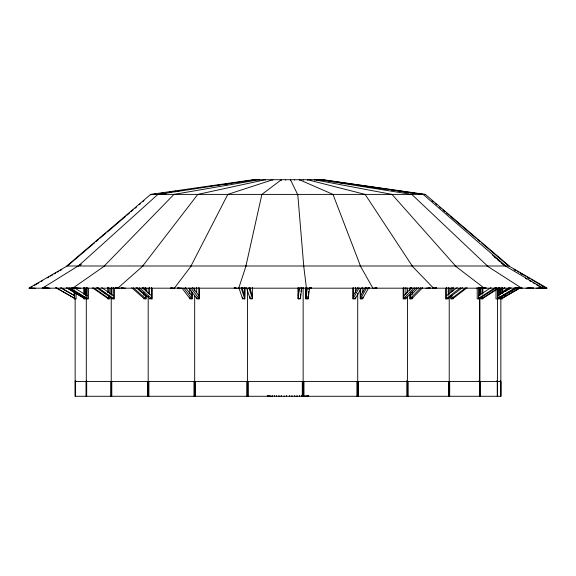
<?xml version="1.0" encoding="UTF-8"?>
<svg xmlns="http://www.w3.org/2000/svg" width="576" height="576" viewBox="0 0 576 576"><rect width="100%" height="100%" fill="white"/><g stroke="black" fill="none" stroke-linecap="round" stroke-linejoin="round"><path stroke-width="0.86" d="M75.139 298.814L75.139 396.281L500.861 396.281L500.861 298.814M75.305 396.281L75.305 381.528M86.141 396.281L86.141 381.528M86.306 396.281L86.306 297.914M86.688 396.281L86.688 381.528M110.851 396.281L110.851 381.528M111.226 396.281L111.226 297.914M147.629 396.281L147.629 381.528M193.975 396.281L193.975 381.528M194.681 295.214L194.681 396.281M246.73 396.281L246.73 381.528M299.534 395.863L299.534 396.281L299.578 395.863M302.299 396.281L302.299 381.528M308.542 395.863L308.542 396.281L308.614 395.863M356.897 396.281L356.897 381.528M406.793 396.281L406.793 381.528M448.596 396.281L448.596 381.528M479.455 396.281L479.455 381.528M497.261 396.281L497.261 381.528M297.756 194.789L290.47 179.719L290.47 180.144M291.917 395.863L291.902 396.281L291.902 395.863M298.152 295.711L299.088 288.094M299.441 287.935L298.152 298.39L300.47 298.39L301.752 287.935M300.47 295.711L300.679 294.019M300.989 291.485L301.198 289.793M305.971 295.711L306.907 288.094M307.26 287.935L305.971 298.39L308.246 298.39L309.535 287.935M308.455 294.019L308.765 291.485M308.974 289.793L309.182 288.094M332.921 194.789L332.978 194.393L299.369 179.719L299.369 180.144M306.59 395.863L306.518 396.281L306.518 395.863M307.534 395.863L307.462 396.281L307.462 395.863M245.938 265.997L261.893 194.393L281.405 179.719L281.405 180.144M365.018 194.789L365.119 194.393L307.49 179.719L307.49 180.144M235.145 287.431L234.9 288.187L234.101 287.95L237.118 288.187M242.41 297.079L242.41 298.858L244.894 298.858L245.117 287.431M238.723 288.187L246.161 265.543M425.088 194.789L425.318 194.393L322.704 179.719L253.296 179.719L150.682 194.393L66.744 265.997L509.256 265.997L425.318 194.393L150.682 194.393L151.027 194.789M191.002 265.997L227.801 194.393L272.786 179.719L272.786 180.144M353.21 295.711L357.948 287.338M359.172 287.856L353.21 298.39L355.478 298.39L361.447 287.856M360.698 295.711L365.436 287.338M366.66 287.856L360.698 298.39L362.772 298.39L368.734 287.856M174.37 288.187L191.513 265.543M142.675 265.997L197.806 194.393L265.205 179.719L265.205 180.144M403.819 295.711L411.826 287.46M414.324 287.561L403.819 298.39L405.893 298.39L416.398 287.561M410.465 295.711L418.471 287.46M420.97 287.561L410.465 298.39L412.2 298.39L422.705 287.561M104.256 265.997L173.959 194.393L259.178 179.719L259.178 180.144M78.358 265.997L157.889 194.393L255.118 179.719L255.118 180.144M80.957 264.204L42.401 288.187M79.841 265.543L81.173 264.348M117.756 288.187L143.446 265.543M68.069 265.414L94.428 242.928M95.789 241.769L98.51 239.45M99.864 238.291L105.984 233.071M107.323 232.078L125.539 216.389M126.914 215.222L129.65 212.882M131.018 211.716L133.07 209.966M135.122 208.217L136.49 207.05M139.226 204.718L140.594 203.544M142.646 201.794L144.014 200.628M303.271 288.187L303.574 287.95L300.938 288.187L300.845 287.431M308.779 288.187L311.371 287.95L311.069 288.187L310.975 287.431M446.537 295.711L457.214 287.554M460.519 287.705L446.537 298.39L448.272 298.39L462.564 287.554M465.869 287.705L451.886 298.39L453.168 298.39L467.15 287.705M72.742 288.187L104.486 266.062M491.054 287.618L478.454 295.711L479.729 295.711M495.403 287.51L478.454 298.39L479.729 298.39L496.678 287.51M499.097 287.51L482.141 298.39L482.875 298.39L499.824 287.51M43.193 288.187L45.461 286.798M502.243 289.253L504.511 287.863M501.955 289.714L504.979 287.863M502.207 291.953L508.982 287.813M501.919 292.414L509.45 287.813M511.099 287.647L497.383 295.711L500.407 294.372M501.926 293.472L503.453 292.579M504.979 291.679L507.262 290.34M508.788 289.44L510.307 288.547M515.657 287.647L497.383 298.39L498.118 298.39L516.384 287.647M517.572 287.647L499.306 298.39M67.91 265.543L28.8 288.187L547.2 288.187L508.09 265.543M29.635 288.187L31.961 286.841M34.286 285.494L38.945 282.794M41.27 281.448L42.818 280.555M47.412 277.891L48.931 277.013M50.45 276.134L52.726 274.817M54.245 273.938L55.764 273.06M57.283 272.182L58.802 271.303M60.322 270.425L61.841 269.546M504.425 296.604L505.973 295.704M511.387 292.572L512.935 291.679M515.254 290.333L516.802 289.44M518.342 288.547L519.89 287.647M501.797 298.39L520.358 287.647M520.747 287.647L502.193 298.39M368.381 288.187L369.763 287.95L366.091 288.187L365.674 287.431M373.601 288.187L377.071 287.95L375.689 288.187L375.271 287.431M160.171 194.4L162.302 194.126M164.009 193.867L165.83 193.594M160.704 194.393L162.468 194.126M164.232 193.86L165.996 193.594M153.533 194.407L155.311 194.155M161.546 193.262L163.332 193.01M171.346 191.866L169.567 192.118L171.634 191.887M174.017 191.477L175.802 191.225L173.981 191.513M193.615 188.676L195.394 188.424M201.629 187.531L203.414 187.279M209.65 186.386L211.428 186.127M217.663 185.242L219.449 184.982M225.684 184.09L227.462 183.838M153.655 194.414L155.484 194.155M161.611 193.277L163.678 193.025M177.516 191.002L179.28 190.75M225.85 184.09L227.628 183.838M242.021 181.778L243.785 181.526M425.923 288.187L430.38 287.95L428.018 288.187M432.59 288.187L436.702 287.95L434.34 288.187M476.359 288.187L481.298 287.95L478.109 288.187M481.723 288.187L486.202 287.95L483.012 288.187M513.958 288.187L519.041 287.95L515.246 288.187M517.658 288.187L522.194 287.95L521.453 287.95M526.14 288.187L531.173 287.95L527.184 288.187M528.991 288.187L533.448 287.95L532.98 287.95M536.155 288.187L545.652 287.95M537.941 288.187L542.081 287.95M31.068 287.95L30.6 287.95L35.28 288.187M43.02 287.95L42.552 287.95L47.009 288.187M77.177 287.95L75.622 287.95L80.669 288.187M540.295 287.95L541.037 287.95M544.932 287.95L545.4 287.95M86.141 295.711L87.178 295.711L74.333 287.863M74.203 298.858L76.118 298.858L76.118 292.63M83.873 298.858L85.752 298.858L85.752 297.079M86.141 298.858L88.502 298.858L88.502 288.187M107.705 298.858L109.98 298.858L109.98 296.186M111.83 298.858L114.48 298.858L114.48 288.187M143.82 298.858L146.34 298.858L146.34 295.301M149.53 298.858L152.287 298.858L152.287 288.187M448.272 298.858L445.55 298.858L445.55 288.187M479.729 298.858L477.216 298.858L477.216 288.187M482.875 298.858L480.794 298.858L480.794 297.079M499.306 298.858L495.979 298.858L495.979 289.073M502.193 298.858L500.573 298.858L500.573 297.079M75.139 381.528L500.861 381.528L500.81 396.281M49.86 288.187L44.827 287.95L48.816 288.187M76.025 288.187L71.482 287.95L74.981 288.187M125.611 288.187L120.895 287.95L123.66 288.187M119.491 288.187L115.171 287.95L117.936 288.187M181.62 288.187L177.552 287.95L179.395 288.187M174.434 288.187L170.633 287.95L172.483 288.187M348.538 183.838L350.316 184.09L348.372 183.838M356.551 184.982L358.337 185.242M364.572 186.127L366.35 186.386M372.586 187.279L374.371 187.531M380.606 188.424L382.385 188.676M401.983 191.477L400.198 191.225L402.134 191.513M404.654 191.866L406.433 192.118M412.668 193.01L414.454 193.262M420.689 194.155L422.467 194.407L420.516 194.155M332.215 181.526L334.102 181.778M356.501 184.982L358.286 185.242M364.522 186.127L366.3 186.386M368.561 186.71L370.325 186.962M372.535 187.279L374.321 187.531M396.72 190.75L398.599 191.002M404.366 191.887L406.555 192.139M408.233 192.391L410.09 192.65M412.322 193.025L414.504 193.277M359.309 185.537L361.08 185.796M362.851 186.055L364.666 186.314M366.991 186.696L369.094 186.955M370.807 187.207L372.708 187.466M374.954 187.855L377.136 188.107M378.9 188.366L380.671 188.626M382.925 189.007L385.099 189.266M391.154 190.166L393.07 190.426M398.844 191.326L401.033 191.585M402.653 191.837L404.575 192.096M407.074 192.478L408.895 192.737M410.609 192.996L412.546 193.255M418.622 194.148L420.509 194.414M322.654 179.986L320.882 179.719L320.882 180.144M324.418 180.252L326.189 180.526M328.838 180.922L330.61 181.188M332.374 181.454L334.145 181.721M318.578 180.022L316.822 179.719L316.822 180.144M244.872 288.187L241.74 287.95L242.539 288.187M514.159 269.546L515.743 270.461M517.198 271.303L518.803 272.232M520.236 273.06L522.634 274.45M523.274 274.817L525.694 276.221M527.069 277.013L529.524 278.438M531.058 279.324L532.584 280.21M533.182 280.555L546.365 288.187M514.102 269.604L515.65 270.504M521.057 273.636L522.605 274.529M528.012 277.661L529.56 278.554M541.93 285.71L543.47 286.603M60.732 287.647L74.664 295.711L61.042 288.094M56.11 287.647L74.664 298.39L55.642 287.647M504.641 265.543L543.139 288.187M525.406 278.237L526.939 279.144M529.25 280.498L530.863 281.448M533.095 282.758L534.686 283.694M536.17 284.566L542.318 288.187M69.854 287.813L87.178 298.39L86.141 298.39L68.818 287.813M67.018 287.813L84.334 298.39L66.55 287.813M486.425 265.543L521.69 288.187M101.714 287.59L113.371 295.711M98.251 287.856L113.371 298.39L111.83 298.39L96.71 287.856M97.085 287.59L98.539 288.605M102.182 291.146L105.098 293.177M93.622 287.856L108.742 298.39L107.705 298.39L92.585 287.856M455.4 266.083L484.322 288.187M431.986 200.628L433.354 201.794M435.406 203.544L436.774 204.718M439.51 207.05L440.878 208.217M442.93 209.966L444.982 211.716M446.35 212.882L449.086 215.222M450.461 216.389L476.136 238.291M477.49 239.45L480.211 241.769M481.522 242.928L507.931 265.414M505.793 265.997L423.166 194.393L322.164 179.719L322.164 180.144M492.494 255.024L504.482 265.406M494.251 256.774L495.598 257.947M497.628 259.697L499.651 261.454M501.674 263.21L503.698 264.96M142.157 287.51L151.466 295.711M139.385 287.748L151.466 298.39L149.53 298.39L137.448 287.748M136.051 287.51L145.361 295.711M133.279 287.748L145.361 298.39L143.82 298.39L131.738 287.748M487.483 265.997L411.804 194.393L319.291 179.719L319.291 180.144M411.602 265.543L433.57 288.187M455.58 265.997L392.004 194.393L314.287 179.719L314.287 180.144M192.571 287.402L198.864 295.711M191.03 288.043L198.864 298.39L196.668 298.39L188.827 288.043M185.407 287.402L191.7 295.711M183.866 288.043L191.7 298.39L189.77 298.39L181.93 288.043M365.119 194.393L412.258 265.997M360.086 265.543L372.895 288.187M332.978 194.393L360.468 265.997M249.84 288.094L252.346 295.711M248.803 287.626L252.346 298.39L250.027 298.39L246.492 287.626M242.107 288.094L244.606 295.711M241.07 287.626L244.606 298.39L242.41 298.39L238.874 287.626M227.801 194.393L227.88 194.789M267.386 395.863L267.458 396.281L267.458 395.863M268.466 395.863L268.538 396.281L268.538 395.863M269.41 395.863L269.482 396.281L269.482 395.863M303.653 265.543L306.439 288.187M276.422 395.863L276.466 396.281L276.466 395.863M261.893 194.393L261.929 194.789M297.77 194.393L303.739 265.997M284.083 395.863L284.098 396.281M502.193 287.323L502.193 292.644M502.049 287.323L502.049 293.537M502.049 296.194L502.049 298.858M500.695 288.187L500.695 294.408M500.695 297.079L500.695 298.858M500.695 381.528L500.695 396.281M500.573 288.187L500.573 294.408M500.393 380.693L500.393 381.528M500.278 380.693L500.278 381.528M499.306 287.323L499.306 294.422M499.169 287.323L499.169 295.308M499.169 296.604L499.169 298.858M498.118 288.216L498.118 296.194M497.527 298.814L497.578 396.281M497.383 288.216L497.383 298.858M496.85 380.693L496.85 381.528M482.875 287.323L482.875 293.537M482.141 287.323L482.141 294.422M482.141 296.194L482.141 298.858M480.794 288.187L480.794 294.408M480.182 381.528L480.182 396.281M479.916 288.022L479.916 295.214M479.916 297.914L479.916 396.281M479.729 287.323L479.729 295.308M479.534 288.022L479.534 295.214M479.534 297.914L479.534 381.528M479.081 380.693L479.081 381.528M478.454 287.323L478.454 298.858M453.168 287.323L453.168 290.873M453.168 297.079L453.168 298.858L450.756 298.858L450.756 296.186M451.886 287.323L451.886 291.758M451.886 295.308L451.886 298.858M450.756 288.187L450.756 292.63M449.69 381.528L449.69 396.281M449.222 288.022L449.222 294.314M449.222 297.014L449.222 396.281M448.272 287.323L448.272 295.308M446.537 287.323L446.537 298.858M412.2 290.873L412.2 294.422M412.2 297.079L412.2 298.858L409.63 298.858L409.63 294.408M410.465 287.323L410.465 289.102M410.465 292.644L410.465 298.858M409.63 288.187L409.63 290.851M408.175 381.528L408.175 396.281M407.542 288.022L407.542 292.522M407.542 296.114L407.542 396.281M406.562 380.693L406.562 381.528M405.893 287.323L405.893 294.422M405.893 297.079L405.893 298.858L403.157 298.858L403.157 288.187M403.819 287.323L403.819 298.858M362.772 287.323L362.772 292.644M362.772 297.079L362.772 298.858L360.209 298.858L360.209 289.073M360.698 289.102L360.698 298.858M358.474 381.528L358.474 396.281M357.718 293.414L357.718 396.281M355.478 287.323L355.478 292.644M355.478 297.079L355.478 298.858L352.908 298.858L352.908 288.187M353.21 287.323L353.21 298.858M322.704 179.719L322.704 180.144M310.795 179.719L310.795 180.144M308.246 296.194L308.246 298.858L305.87 298.858L305.87 288.187M307.951 296.186L307.951 298.858M305.971 287.323L305.971 298.858M303.97 381.528L303.97 396.281M303.214 179.719L303.214 180.144M303.142 288.022L303.142 396.281M300.47 294.422L300.47 298.858L298.152 298.858L298.152 287.323M298.246 288.187L298.246 298.858M294.595 179.719L294.595 180.144M285.53 179.719L285.53 180.144M253.296 179.719L253.296 180.144M252.346 287.323L252.432 298.858L250.027 298.858L250.027 296.604M250.027 287.323L250.027 289.102M248.371 381.528L248.371 396.281M247.529 289.822L247.529 396.281M244.606 287.323L244.606 298.858M242.41 287.323L242.41 290.873M199.339 288.187L199.339 298.858L196.668 298.858L196.668 297.079M198.864 287.323L198.864 298.858M196.668 287.323L196.668 292.644M195.48 381.528L195.48 396.281M194.681 288.022L194.681 290.722M192.355 292.63L192.355 298.858L189.77 298.858L189.77 297.079M191.7 290.873L191.7 298.858M189.77 288.216L189.77 293.537M151.466 287.323L151.466 298.858M149.53 287.323L149.53 294.422M148.889 381.528L148.889 396.281M148.19 288.022L148.19 293.414M148.19 296.114L148.19 396.281M146.34 288.187L146.34 291.744M145.361 287.323L145.361 290.873M145.361 294.422L145.361 298.858M143.82 287.323L143.82 289.102M143.82 292.644L143.82 295.308M113.371 287.323L113.371 298.858M111.83 287.323L111.83 295.308M111.787 381.528L111.787 396.281M111.226 288.022L111.226 294.314M109.98 288.187L109.98 294.408M108.742 287.323L108.742 292.644M108.742 295.711L108.742 298.858M107.705 287.323L107.705 292.644M87.178 287.323L87.178 298.858M86.537 380.693L86.537 381.528M86.306 288.022L86.306 295.214M86.141 287.323L86.141 296.194M85.752 288.187L85.752 295.301M84.334 287.323L84.334 294.422M84.334 296.604L84.334 298.858M83.873 287.323L83.873 294.422M75.722 380.693L75.722 381.528M74.664 287.323L74.664 289.102M74.664 292.644L74.664 298.858M74.203 292.644L74.203 296.194M274.507 395.863L274.507 396.281L274.457 395.863M278.993 395.863L278.993 396.281L278.964 395.863M289.462 395.863L289.462 396.281L289.469 395.863M294.725 395.863L294.725 396.281L294.754 395.863M303.559 395.863L303.559 396.281L303.617 395.863M308.218 395.863L308.218 396.281L308.29 395.863M297.036 395.863L297.007 396.281L297.007 395.863M301.543 395.863L301.493 396.281L301.493 395.863M305.122 395.863L305.057 396.281L305.057 395.863M342.05 182.916L340.286 182.664L342.101 182.923M267.782 396.281L267.71 395.863L267.782 396.281M270.943 396.281L270.878 395.863L270.943 396.281M272.441 396.281L272.383 395.863L272.441 396.281M281.275 396.281L281.246 395.863L281.275 396.281M286.538 396.281L286.531 395.863L286.538 396.281"/></g></svg>
